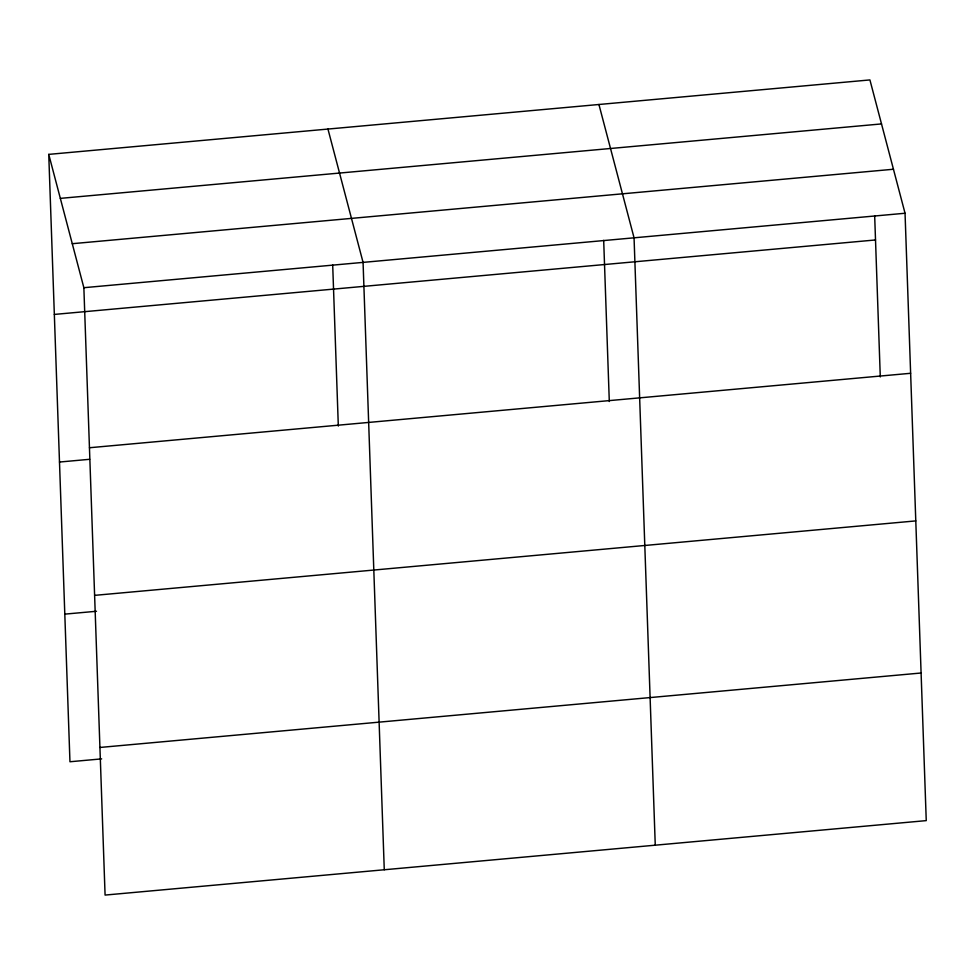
<?xml version="1.0" encoding="UTF-8"?>
<svg xmlns="http://www.w3.org/2000/svg" width="975" height="975" viewBox="0 0 975 975"><rect width="100%" height="100%" fill="white"/><g stroke="black" fill="none" stroke-linecap="round" stroke-linejoin="round"><path stroke-width="1.46" d="M48.75 154.379L869.919 79.926L905.044 213.245L926.25 820.621L105.081 895.074L83.862 287.698L48.75 154.379L69.956 761.755L101.656 758.879M60.34 198.376L881.51 123.923M72.284 243.701L893.453 169.248M83.862 287.698L905.044 213.245M54.344 314.425L875.513 239.96M89.456 447.744L910.626 373.291M59.499 462.04L89.676 459.298M94.612 595.359L915.781 520.906M64.801 614.128L96.501 611.264M99.925 747.459L921.095 673.006M598.93 104.496L634.055 237.815L655.261 845.191M327.953 129.066L363.066 262.385L384.272 869.761M874.672 215.804L880.291 376.935M603.683 240.374L609.302 401.505M332.694 264.944L338.325 426.075"/></g></svg>
